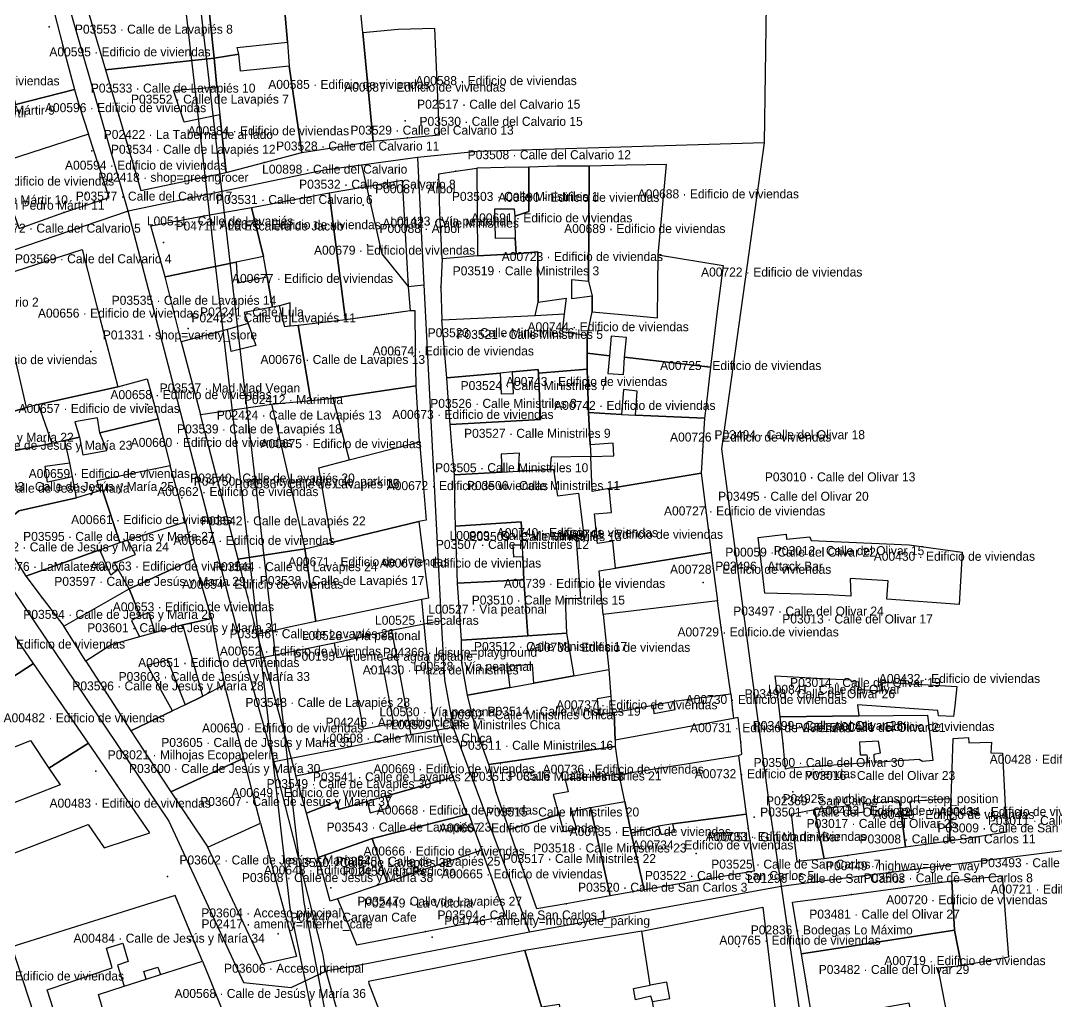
# Model space of a CAD drawing. Header units: metres. Extents: x 436207 to 441321, y 4465685 to 4475088.
# Drawn here: x 440342.7 to 440515.3, y 4473526.3 to 4473689.7 of the extents above; entities that cross this region are included whole.
import ezdxf

# ---------------------------------------------------------------- set-up
doc = ezdxf.new("R2010")
doc.units = ezdxf.units.M
for name, color, linetype, true_color in [('G_A_EDI', 7, 'CONTINUOUS', 0xa4a4a4), ('G_A_EQU', 7, 'CONTINUOUS', 0x8e5aa4), ('G_A_VER', 7, 'CONTINUOUS', 0x4d745d), ('G_L_ACC', 7, 'CONTINUOUS', 0xe68241), ('G_L_INF', 7, 'CONTINUOUS', 0x777777), ('G_L_TRA', 7, 'CONTINUOUS', 0x376b91), ('G_L_VIA', 7, 'CONTINUOUS', 0x555555), ('G_P_COM', 7, 'CONTINUOUS', 0xce3b37), ('G_P_EQU', 7, 'CONTINUOUS', 0x8e5aa4), ('G_P_MOB', 7, 'CONTINUOUS', 0x268c9e), ('G_P_PAT', 7, 'CONTINUOUS', 0xa63603), ('G_P_TRA', 7, 'CONTINUOUS', 0x376b91), ('G_P_UMB', 7, 'CONTINUOUS', 0x9e6a39), ('G_P_VER', 7, 'CONTINUOUS', 0x4d745d), ('G_P_VIA', 7, 'CONTINUOUS', 0x555555), ('T_A_EDI', 7, 'CONTINUOUS', 0xa4a4a4), ('T_A_VER', 7, 'CONTINUOUS', 0x4d745d), ('T_L_ACC', 7, 'CONTINUOUS', 0xe68241), ('T_L_INF', 7, 'CONTINUOUS', 0x777777), ('T_L_VIA', 7, 'CONTINUOUS', 0x555555), ('T_P_COM', 7, 'CONTINUOUS', 0xce3b37), ('T_P_EQU', 7, 'CONTINUOUS', 0x8e5aa4), ('T_P_MOB', 7, 'CONTINUOUS', 0x268c9e), ('T_P_PAT', 7, 'CONTINUOUS', 0xa63603), ('T_P_TRA', 7, 'CONTINUOUS', 0x376b91), ('T_P_UMB', 7, 'CONTINUOUS', 0x9e6a39), ('T_P_VER', 7, 'CONTINUOUS', 0x4d745d), ('T_P_VIA', 7, 'CONTINUOUS', 0x555555)]:
    doc.layers.add(name, color=color, linetype=linetype, true_color=true_color)

msp = doc.modelspace()

# ---------------------------------------------------------------- linework, layer by layer
at = {"layer": 'G_A_EDI'}
for points in [[(440379.03, 4473684.11), (440378.74, 4473685.23), (440387.15, 4473686.14), (440386.57, 4473692.49), (440386.53, 4473693.61), (440383.98, 4473693.41), (440383.85, 4473695.73), (440386.85, 4473695.93), (440385.55, 4473709.19), (440379.39, 4473709.1), (440372.16, 4473708.99), (440373.81, 4473694.75), (440376.8, 4473695.09), (440377, 4473692.11), (440374.03, 4473691.87), (440374.94, 4473683.46)], [(440389.56, 4473667.71), (440395.63, 4473668.7), (440401.44, 4473669.64), (440399.7, 4473687.66), (440399.15, 4473693.37), (440394.86, 4473693.03), (440394.74, 4473695.5), (440390.82, 4473695), (440390.96, 4473692.69), (440386.57, 4473692.49), (440387.15, 4473686.14), (440387.42, 4473682.1)], [(440347.79, 4473692.85), (440349.72, 4473685.53), (440351.65, 4473678.2), (440341.9, 4473675.74), (440339.19, 4473685.31), (440338.76, 4473687.5), (440341.24, 4473688.19), (440340.41, 4473690.85)], [(440401.44, 4473669.64), (440407.14, 4473670.17), (440412.48, 4473670.67), (440411.94, 4473683.24), (440411.72, 4473688.41), (440405.56, 4473688.23), (440399.7, 4473687.66)], [(440356.82, 4473681.51), (440359.06, 4473673.87), (440362.71, 4473661.41), (440376.93, 4473664.38), (440375.86, 4473674.02), (440369.92, 4473672.81), (440368.17, 4473678.06), (440375.36, 4473678.65), (440374.94, 4473683.46)], [(440376.93, 4473664.38), (440383.25, 4473666.06), (440389.56, 4473667.71), (440387.42, 4473682.1), (440379.31, 4473681.26), (440379.03, 4473684.11), (440374.94, 4473683.46), (440375.36, 4473678.65), (440375.86, 4473674.02)], [(440351.65, 4473678.2), (440352.37, 4473675.71), (440353.99, 4473670.81), (440338.47, 4473665.79), (440336.68, 4473670.59), (440335.37, 4473674.08), (440340.94, 4473675.48), (440341.9, 4473675.74)], [(440342.44, 4473655.05), (440349.86, 4473657.71), (440357.45, 4473660.21), (440355.72, 4473665.51), (440353.99, 4473670.81), (440338.47, 4473665.79)], [(440450.32, 4473665.74), (440443.62, 4473665.61), (440437.42, 4473665.46), (440437.32, 4473646.3), (440437.92, 4473643.77), (440437.94, 4473641.2), (440445.89, 4473640.44), (440448.81, 4473640.16), (440448.93, 4473650.7)], [(440418.8, 4473650.52), (440412.92, 4473650.02), (440412.54, 4473657.66), (440412.34, 4473664.17), (440415.17, 4473664.61), (440418.68, 4473665.12)], [(440427.37, 4473665.31), (440423.29, 4473665.22), (440418.68, 4473665.12), (440418.8, 4473650.52), (440425.24, 4473650.85), (440425.09, 4473653.45), (440421.81, 4473653.4), (440421.71, 4473658.32), (440424.89, 4473658.32), (440425.05, 4473657.1), (440427.38, 4473657.92)], [(440437.42, 4473665.46), (440432.03, 4473665.43), (440427.37, 4473665.31), (440427.38, 4473657.92), (440425.05, 4473657.1), (440425, 4473656.08), (440425.09, 4473653.45), (440425.24, 4473650.85), (440428.87, 4473651.16), (440428.9, 4473642.81), (440433.57, 4473643.47), (440433.26, 4473640.83), (440432.92, 4473637.89), (440437.1, 4473637.21), (440437.94, 4473641.2), (440437.92, 4473643.77), (440434.52, 4473643.37), (440434.54, 4473646.54), (440437.32, 4473646.3)], [(440381.16, 4473658.59), (440387.08, 4473659.69), (440394.11, 4473661), (440396.81, 4473639.85), (440388.92, 4473638.92), (440387.58, 4473638.77), (440387.6, 4473642.66), (440385.82, 4473642.19), (440384.66, 4473641.97), (440383.73, 4473647.02), (440383.15, 4473650.38)], [(440366.74, 4473646.99), (440364.36, 4473655.53), (440373.25, 4473657.15), (440381.16, 4473658.59), (440383.15, 4473650.38), (440378.57, 4473649.47)], [(440331.07, 4473644.47), (440339.73, 4473647.27), (440352.95, 4473651.57), (440355.84, 4473640.35), (440358.85, 4473628.68), (440345.66, 4473625.75), (440343.67, 4473625.25), (440341.16, 4473636.11), (440329.95, 4473635.67), (440331.36, 4473640.3)], [(440412.92, 4473650.02), (440412.67, 4473645.26), (440412.88, 4473639.83), (440428.41, 4473640.58), (440428.9, 4473642.81), (440428.87, 4473651.16), (440425.24, 4473650.85), (440418.8, 4473650.52)], [(440459.74, 4473648.92), (440458.71, 4473640.85), (440457.62, 4473631.98), (440443.32, 4473633.6), (440443.64, 4473636.88), (440441.09, 4473637.12), (440440.78, 4473633.84), (440437.08, 4473634.3), (440437.1, 4473637.21), (440437.94, 4473641.2), (440445.89, 4473640.44), (440448.81, 4473640.16), (440448.93, 4473650.7)], [(440369.43, 4473636.19), (440369.13, 4473637.43), (440366.74, 4473646.99), (440378.57, 4473649.47), (440378.81, 4473646.03), (440383.73, 4473647.02), (440384.66, 4473641.97), (440379.93, 4473641.06), (440380.57, 4473639.21), (440377.16, 4473638.22)], [(440323.95, 4473619.4), (440343.67, 4473625.25), (440341.16, 4473636.11), (440329.95, 4473635.67), (440331.36, 4473640.3), (440331.07, 4473644.47), (440317.59, 4473640.05), (440304.34, 4473635.7)], [(440384.49, 4473625.78), (440391.05, 4473626.41), (440388.92, 4473638.92), (440387.58, 4473638.77), (440386.71, 4473638.66), (440385.82, 4473642.19), (440384.66, 4473641.97), (440379.93, 4473641.06), (440380.57, 4473639.21), (440381.85, 4473635.57), (440377.78, 4473634.57), (440377.16, 4473638.22), (440369.43, 4473636.19), (440372.62, 4473624.08)], [(440408.58, 4473628.87), (440408.5, 4473634.95), (440408.42, 4473641.37), (440407.58, 4473641.34), (440396.81, 4473639.85), (440388.92, 4473638.92), (440391.05, 4473626.41), (440394.71, 4473626.77)], [(440413.67, 4473630.2), (440413.3, 4473634.67), (440412.88, 4473639.83), (440428.41, 4473640.58), (440433.26, 4473640.83), (440432.92, 4473637.89), (440437.1, 4473637.21), (440437.08, 4473634.3), (440437.07, 4473631.62), (440428.99, 4473630.96), (440428.94, 4473631.55), (440424.63, 4473631.15), (440422.6, 4473630.95)], [(440457.62, 4473631.98), (440456.9, 4473625.57), (440456.65, 4473623.43), (440445.11, 4473623.98), (440445.4, 4473627.93), (440443.15, 4473628.24), (440442.82, 4473624.07), (440437.31, 4473624.39), (440437.07, 4473631.62), (440437.08, 4473634.3), (440440.78, 4473633.84), (440440.5, 4473630.89), (440443.14, 4473630.72), (440443.32, 4473633.6)], [(440414.26, 4473622.39), (440413.99, 4473626.14), (440413.67, 4473630.2), (440422.6, 4473630.95), (440422.75, 4473627.51), (440424.82, 4473627.58), (440424.63, 4473631.15), (440428.94, 4473631.55), (440428.99, 4473630.96), (440429.32, 4473623.26)], [(440414.95, 4473614.03), (440414.57, 4473618.18), (440414.26, 4473622.39), (440429.32, 4473623.26), (440428.99, 4473630.96), (440437.07, 4473631.62), (440437.31, 4473624.39), (440437.59, 4473619.03), (440437.69, 4473617.05), (440431.06, 4473616.93), (440430.88, 4473614.88), (440425.62, 4473614.6), (440425.78, 4473617.61), (440422.75, 4473617.46), (440422.87, 4473614.46)], [(440358.85, 4473628.68), (440363.74, 4473630.01), (440365.59, 4473623.36), (440355.89, 4473621.03), (440355.46, 4473623.51), (440351.72, 4473622.82), (440352.49, 4473620.28), (440350.03, 4473619.71), (440347.93, 4473619.21), (440345.66, 4473625.75)], [(440409.16, 4473619.49), (440408.93, 4473623.17), (440408.58, 4473628.87), (440394.71, 4473626.77), (440397.44, 4473616.49)], [(440323.95, 4473619.4), (440327.4, 4473616.19), (440330.29, 4473613.52), (440333.59, 4473616.58), (440347.93, 4473619.21), (440345.66, 4473625.75), (440343.67, 4473625.25)], [(440378.94, 4473599.94), (440376.37, 4473609.75), (440373.36, 4473621.23), (440372.62, 4473624.08), (440384.49, 4473625.78), (440387.76, 4473611.69), (440390.06, 4473601.67)], [(440456.65, 4473623.43), (440456.29, 4473617.95), (440456.06, 4473614.3), (440440.77, 4473611.73), (440437.91, 4473611.24), (440437.69, 4473617.05), (440441.54, 4473617.16), (440441.44, 4473619.29), (440437.59, 4473619.03), (440437.31, 4473624.39), (440442.82, 4473624.07), (440445.11, 4473623.98)], [(440365.59, 4473623.36), (440366.74, 4473618.91), (440367.61, 4473615.53), (440355.37, 4473613.03), (440355.82, 4473611.33), (440352.01, 4473610.19), (440351.32, 4473613.7), (440350.88, 4473615.99), (440350.03, 4473619.71), (440352.49, 4473620.28), (440353.05, 4473617.34), (440357.04, 4473618.09), (440355.89, 4473621.03)], [(440330.29, 4473613.52), (440334.35, 4473609.32), (440338.63, 4473604.89), (440342.39, 4473607.99), (440352.01, 4473610.19), (440351.32, 4473613.7), (440347.13, 4473612.77), (440346.76, 4473615.44), (440350.88, 4473615.99), (440350.03, 4473619.71), (440347.93, 4473619.21), (440333.59, 4473616.58)], [(440394.53, 4473602.74), (440392.39, 4473615.2), (440397.44, 4473616.49), (440409.16, 4473619.49), (440409.74, 4473612.45), (440410.24, 4473606.46), (440409.05, 4473606.21)], [(440359.21, 4473602.71), (440360.47, 4473603.11), (440370.15, 4473606.2), (440368.92, 4473610.73), (440367.61, 4473615.53), (440355.37, 4473613.03), (440355.82, 4473611.33), (440356.34, 4473611.45)], [(440415.12, 4473605.47), (440415.04, 4473609.48), (440414.95, 4473614.03), (440422.87, 4473614.46), (440425.62, 4473614.6), (440430.88, 4473614.88), (440431.47, 4473614.91), (440432.11, 4473610.49), (440435.64, 4473610.97), (440436.55, 4473603.93), (440435.19, 4473603.89), (440435.96, 4473593.39), (440433.4, 4473593.36), (440433.63, 4473587.64), (440427.21, 4473587.18), (440426.53, 4473596.53), (440426.34, 4473600.39), (440426.3, 4473602.32), (440426.1, 4473606.17)], [(440456.06, 4473614.3), (440456.91, 4473607.69), (440457.76, 4473601.07), (440441.81, 4473598.48), (440441.37, 4473602.97), (440438.83, 4473602.58), (440438.29, 4473607.53), (440441.14, 4473607.72), (440440.77, 4473611.73)], [(440338.63, 4473604.89), (440341.09, 4473601), (440343.54, 4473597.1), (440355.87, 4473601.51), (440359.21, 4473602.71), (440356.34, 4473611.45), (440355.82, 4473611.33), (440352.01, 4473610.19), (440342.39, 4473607.99)], [(440370.15, 4473606.2), (440370.73, 4473603.59), (440371.53, 4473599.96), (440360.78, 4473595.02), (440358.91, 4473598.22), (440358.33, 4473599.33), (440361.81, 4473600.73), (440360.47, 4473603.11)], [(440391.85, 4473589.57), (440390.06, 4473601.67), (440394.53, 4473602.74), (440409.05, 4473606.21), (440409.87, 4473599.67), (440410.65, 4473593.44), (440409.55, 4473593.26)], [(440415.46, 4473595.95), (440415.32, 4473600.98), (440415.12, 4473605.47), (440426.1, 4473606.17), (440426.3, 4473602.32), (440424.7, 4473602.27), (440424.81, 4473600.34), (440426.34, 4473600.39), (440426.53, 4473596.53)], [(440466.7, 4473594.28), (440466.18, 4473598.63), (440465.58, 4473603.57), (440470.22, 4473604.11), (440470.29, 4473603.27), (440474.17, 4473603.66), (440474.39, 4473603.08), (440490.74, 4473602.33), (440499.59, 4473601.1), (440499.08, 4473592.38), (440487.03, 4473593.31), (440487.25, 4473596.35), (440480.92, 4473596.74), (440481, 4473593.78), (440477.18, 4473594.04)], [(440391.85, 4473589.57), (440387.63, 4473588.69), (440382.09, 4473587.39), (440380.52, 4473593.65), (440378.94, 4473599.94), (440390.06, 4473601.67)], [(440343.54, 4473597.1), (440346.28, 4473593.51), (440349.88, 4473588.79), (440360.78, 4473595.02), (440358.91, 4473598.22), (440357.72, 4473597.31), (440355.87, 4473601.51)], [(440360.78, 4473595.02), (440371.53, 4473599.96), (440372.72, 4473595.96), (440374.46, 4473590.1), (440369.68, 4473589.04), (440365.11, 4473587.74), (440364.01, 4473591.03), (440362.58, 4473590.52)], [(440457.76, 4473601.07), (440458.1, 4473598.38), (440458.78, 4473592.99), (440439.73, 4473590.72), (440439.09, 4473598.04), (440441.81, 4473598.48)], [(440416.14, 4473586.46), (440415.85, 4473590.4), (440415.46, 4473595.95), (440426.53, 4473596.53), (440427.21, 4473587.18)], [(440353.55, 4473582.97), (440351.77, 4473585.79), (440349.88, 4473588.79), (440360.78, 4473595.02), (440362.58, 4473590.52), (440361.13, 4473589.75), (440362.46, 4473587), (440357.76, 4473585.68)], [(440344.82, 4473582.58), (440341.12, 4473588.01), (440337.51, 4473593.32), (440330.38, 4473589.86), (440332.28, 4473587.04), (440325.34, 4473583.54), (440324.08, 4473586.67), (440322.93, 4473586.23), (440319.31, 4473584.9), (440317.48, 4473584.21), (440322.17, 4473572.19), (440328.76, 4473574.7), (440327.69, 4473577.41), (440336.11, 4473581.4), (440338.22, 4473578.29)], [(440439.73, 4473590.72), (440440.71, 4473581.6), (440441.05, 4473577.06), (440441.25, 4473574.38), (440441.56, 4473574.43), (440448.06, 4473575.65), (440451.51, 4473576.29), (440461.01, 4473577.5), (440459.42, 4473588.56), (440458.78, 4473592.99)], [(440369.68, 4473589.04), (440374.46, 4473590.1), (440375.49, 4473584.79), (440376.63, 4473579.01), (440373.02, 4473577.14)], [(440370.09, 4473575.71), (440373.02, 4473577.14), (440369.68, 4473589.04), (440365.11, 4473587.74), (440362.46, 4473587), (440357.76, 4473585.68), (440353.55, 4473582.97), (440357, 4473577.65), (440361.06, 4473571.38), (440367.96, 4473574.67), (440363.75, 4473582.31), (440367.15, 4473583.19)], [(440417.16, 4473577.3), (440416.22, 4473582.66), (440416.14, 4473586.46), (440427.21, 4473587.18), (440433.63, 4473587.64), (440434.88, 4473580.54), (440428.21, 4473579.32), (440427.97, 4473582.39), (440423.75, 4473582.06), (440424.18, 4473578.59)], [(440353.98, 4473569.27), (440349.29, 4473576.09), (440344.82, 4473582.58), (440338.22, 4473578.29), (440340.06, 4473575.62), (440329.9, 4473571.8), (440328.76, 4473574.7), (440322.17, 4473572.19), (440327.66, 4473558.2), (440334.99, 4473560.79), (440333.19, 4473565.3), (440344.3, 4473569.74), (440347.38, 4473565.14)], [(440420.71, 4473565.72), (440418.47, 4473571.87), (440417.16, 4473577.3), (440424.18, 4473578.59), (440428.21, 4473579.32), (440434.88, 4473580.54), (440440.71, 4473581.6), (440441.05, 4473577.06), (440438.72, 4473576.68), (440438.98, 4473574.01), (440441.25, 4473574.38), (440441.56, 4473574.43), (440441.72, 4473569.79), (440441.76, 4473568.76)], [(440469.26, 4473573.69), (440468.9, 4473576.65), (440468.43, 4473580.51), (440477.33, 4473580.03), (440480.99, 4473579.84), (440481.06, 4473579.56), (440482.27, 4473579.54), (440482.25, 4473578.24), (440486.11, 4473578.02), (440486.28, 4473579.48), (440498.71, 4473578.72), (440498.36, 4473575.5), (440498.1, 4473573.73), (440495.63, 4473573.86), (440495.52, 4473574.72), (440482.11, 4473575.67), (440482.37, 4473573.83)], [(440379.86, 4473566.79), (440378.13, 4473573.34), (440376.63, 4473579.01), (440373.02, 4473577.14), (440370.09, 4473575.71), (440367.96, 4473574.67), (440361.06, 4473571.38), (440364.11, 4473566.67), (440367.68, 4473561.16)], [(440461.01, 4473577.5), (440461.31, 4473574.79), (440461.46, 4473573.42), (440441.72, 4473569.79), (440441.56, 4473574.43), (440448.06, 4473575.65), (440448.18, 4473574.25), (440451.72, 4473574.9), (440451.51, 4473576.29)], [(440441.72, 4473569.79), (440441.76, 4473568.76), (440442.44, 4473564.06), (440462.31, 4473567.25), (440462.87, 4473567.46), (440462.67, 4473569.49), (440462.27, 4473573.55), (440461.46, 4473573.42)], [(440470.82, 4473565.15), (440470.15, 4473564.94), (440469.72, 4473569.18), (440469.26, 4473573.69), (440482.37, 4473573.83), (440493.81, 4473573.95), (440494.69, 4473566.43), (440492.98, 4473566.23), (440492.43, 4473566.57), (440484.98, 4473566.09), (440484.91, 4473567.47), (440485.96, 4473567.66), (440485.62, 4473569.63), (440482.45, 4473569.46), (440482.58, 4473567.38), (440483.7, 4473567.37), (440483.9, 4473566.02)], [(440364.19, 4473554.33), (440358.73, 4473562.33), (440356.63, 4473565.4), (440353.98, 4473569.27), (440347.38, 4473565.14), (440349.28, 4473562.37), (440336.38, 4473557.34), (440334.99, 4473560.79), (440327.66, 4473558.2), (440333.05, 4473544.5), (440333.84, 4473544.72), (440340.39, 4473546.78), (440339.22, 4473550.05), (440353.93, 4473555.75), (440356.6, 4473551.86)], [(440390.3, 4473557.65), (440389.37, 4473560.94), (440388.54, 4473563.84), (440412.96, 4473568.97), (440413.88, 4473566.19), (440414.72, 4473563.65), (440403.54, 4473560.47), (440400.44, 4473559.6), (440395.67, 4473558.25), (440395.4, 4473559.61)], [(440506.94, 4473554.47), (440501.86, 4473553.66), (440497.46, 4473552.96), (440497.72, 4473560.1), (440498.09, 4473570.07), (440500.61, 4473570.26), (440500.66, 4473569.34), (440504.44, 4473569.46), (440504.36, 4473567.67), (440506.28, 4473567.64)], [(440424.11, 4473554.92), (440421.94, 4473561.08), (440420.71, 4473565.72), (440441.76, 4473568.76), (440442.44, 4473564.06), (440433.43, 4473563.23), (440433.93, 4473561.18), (440431.43, 4473560.76), (440432.37, 4473557.43)], [(440462.31, 4473567.25), (440462.82, 4473563.33), (440463.58, 4473557.44), (440451.36, 4473555.84), (440448.99, 4473555.45), (440444.4, 4473554.32), (440443.35, 4473559.59), (440442.44, 4473564.06)], [(440382.65, 4473555.95), (440381.66, 4473559.8), (440379.86, 4473566.79), (440367.68, 4473561.16), (440370.6, 4473556.83), (440373.87, 4473551.97)], [(440392.28, 4473550.27), (440391.66, 4473552.57), (440390.3, 4473557.65), (440395.4, 4473559.61), (440395.67, 4473558.25), (440400.44, 4473559.6), (440400.92, 4473557.69), (440404.13, 4473558.55), (440403.54, 4473560.47), (440414.72, 4473563.65), (440415.7, 4473561.02), (440417.04, 4473557.4), (440401.24, 4473553.4)], [(440440.9, 4473543.85), (440433.57, 4473542.54), (440428.69, 4473541.67), (440426.11, 4473549.08), (440424.11, 4473554.92), (440432.37, 4473557.43), (440433.14, 4473554.56), (440435.36, 4473554.95), (440434.39, 4473557.89), (440437.66, 4473558.55)], [(440446.6, 4473544.83), (440444.7, 4473544.5), (440440.9, 4473543.85), (440437.66, 4473558.55), (440443.35, 4473559.59), (440444.4, 4473554.32)], [(440490.13, 4473551.99), (440480.47, 4473550.59), (440476.55, 4473550.02), (440474.98, 4473558.26), (440480.78, 4473558.93), (440481.04, 4473557.56), (440483.29, 4473557.87), (440483.08, 4473559.23), (440488.68, 4473559.68), (440489.04, 4473559.73), (440489.46, 4473557.34)], [(440497.46, 4473552.96), (440493.45, 4473552.43), (440490.13, 4473551.99), (440489.46, 4473557.34), (440491.21, 4473557.37), (440490.9, 4473559.61), (440495.74, 4473559.95), (440497.72, 4473560.1)], [(440401.24, 4473553.4), (440417.04, 4473557.4), (440417.36, 4473557.46), (440418.22, 4473555.08), (440419.53, 4473551.44), (440403.73, 4473546.16)], [(440463.58, 4473557.44), (440463.91, 4473555.07), (440464.89, 4473547.96), (440455.75, 4473546.39), (440446.6, 4473544.83), (440444.4, 4473554.32), (440448.99, 4473555.45), (440449.41, 4473554.05), (440451.63, 4473554.59), (440451.36, 4473555.84)], [(440476.55, 4473550.02), (440472.07, 4473549.57), (440471.65, 4473553.17), (440471.14, 4473557.53), (440471.77, 4473557.65), (440474.98, 4473558.26)], [(440373.87, 4473551.97), (440382.65, 4473555.95), (440385.15, 4473546.66), (440388.62, 4473533.76), (440383.03, 4473532.48), (440377.55, 4473544.15)], [(440395.5, 4473543.35), (440394.24, 4473542.97), (440393.19, 4473546.87), (440392.28, 4473550.27), (440401.24, 4473553.4), (440403.73, 4473546.16)], [(440398.67, 4473535.69), (440410.14, 4473537.92), (440423.48, 4473540.52), (440421.02, 4473547.32), (440419.53, 4473551.44), (440403.73, 4473546.16), (440395.5, 4473543.35), (440396.8, 4473540.21)], [(440497.83, 4473546.35), (440500.57, 4473546.62), (440506.22, 4473547.2), (440507.28, 4473533.63), (440499.44, 4473532.21), (440498.29, 4473538.14)], [(440472.77, 4473534.18), (440472.09, 4473538.06), (440471.27, 4473542.78), (440481.14, 4473544.1), (440497.83, 4473546.35), (440498.29, 4473538.14)], [(440372.99, 4473532.97), (440370.78, 4473538.26), (440368.42, 4473543.91), (440341.22, 4473535.37), (440344.9, 4473524.12), (440346, 4473524.45), (440348.11, 4473525.1), (440347.07, 4473528.17), (440357.95, 4473531.86), (440357, 4473535.12), (440359.7, 4473535.98), (440360.62, 4473532.89), (440358.79, 4473532.32), (440359.95, 4473528.81), (440363.62, 4473529.98), (440363.23, 4473531.27), (440365.52, 4473531.95), (440365.96, 4473530.73)], [(440449.08, 4473519.83), (440447.95, 4473526.22), (440450.83, 4473526.72), (440450.33, 4473529.46), (440447.58, 4473528.96), (440446.21, 4473537.95), (440466.38, 4473541.96), (440468.58, 4473523.46)], [(440446.21, 4473537.95), (440426.71, 4473534.72), (440429.47, 4473525.34), (440432.4, 4473525.82), (440432.64, 4473524.13), (440430.02, 4473523.5), (440430.65, 4473521.46), (440434.86, 4473507.71), (440437.41, 4473507.97), (440450.44, 4473510.83), (440449.08, 4473519.83), (440447.95, 4473526.22), (440447.7, 4473527.12), (440445.13, 4473526.52), (440444.8, 4473528.4), (440447.58, 4473528.96)], [(440474.64, 4473523.1), (440473.67, 4473528.83), (440472.77, 4473534.18), (440498.29, 4473538.14), (440499.44, 4473532.21), (440495.49, 4473531.78), (440496.95, 4473524.34), (440495.87, 4473524.18), (440495.91, 4473522.41), (440491.61, 4473521.53), (440490.74, 4473525.95)], [(440339.5, 4473522.49), (440316.83, 4473515.81), (440315.38, 4473518.6), (440314.44, 4473520.42), (440311.87, 4473525.37), (440324.87, 4473530.14), (440326.32, 4473530.57), (440337.21, 4473534.1), (440341.22, 4473535.37), (440344.9, 4473524.12)], [(440426.71, 4473534.72), (440400.63, 4473529.58), (440400.72, 4473529.25), (440406.17, 4473514.96), (440410.91, 4473502.86), (440411.25, 4473502.94), (440421.47, 4473504.83), (440422.6, 4473505.16), (440418.72, 4473517.6), (440430.65, 4473521.46), (440430.02, 4473523.5), (440429.47, 4473525.34)], [(440377.32, 4473522.25), (440358.83, 4473516.48), (440358.49, 4473517.66), (440355.64, 4473527.44), (440359.95, 4473528.81), (440363.62, 4473529.98), (440365.96, 4473530.73), (440372.99, 4473532.97), (440374.57, 4473529.04), (440375.03, 4473527.86)]]:
    msp.add_lwpolyline(points, close=True, dxfattribs=at)
at = {"layer": 'G_A_EQU'}
msp.add_lwpolyline([(440374.94, 4473683.46), (440374.03, 4473691.87), (440373.81, 4473694.75), (440372.16, 4473708.99), (440360.28, 4473707.58), (440349.46, 4473706.29), (440356.82, 4473681.51)], close=True, dxfattribs=at)
at = {"layer": 'G_A_VER'}
for points in [[(440394.11, 4473661), (440400.29, 4473662.08), (440406.26, 4473663.12), (440407.28, 4473645.39), (440407.58, 4473641.34), (440402.53, 4473640.6), (440396.81, 4473639.85)], [(440382.09, 4473587.39), (440383.14, 4473583.58), (440387.75, 4473566.74), (440388.5, 4473564.01), (440388.54, 4473563.84), (440412.96, 4473568.97), (440412.16, 4473571.45), (440411.35, 4473573.93), (440409.94, 4473589.14), (440409.55, 4473593.26), (440391.85, 4473589.57), (440387.63, 4473588.69)]]:
    msp.add_lwpolyline(points, close=True, dxfattribs=at)
at = {"layer": 'G_L_ACC'}
for points in [[(440404.5, 4473588.05), (440394.97, 4473585.98)], [(440407.69, 4473570.66), (440397.15, 4473568.58)]]:
    msp.add_lwpolyline(points, dxfattribs=at)
at = {"layer": 'G_L_INF'}
for points in [[(440393.51, 4473531.28), (440393.03, 4473534.32), (440384.94, 4473566.18), (440380.12, 4473582.96), (440360.57, 4473657.93), (440346.04, 4473708.54), (440336.73, 4473767.96), (440337.62, 4473771.2), (440339.07, 4473773.51), (440340.84, 4473775.9)], [(440467.46, 4473760.89), (440467.3, 4473725.41), (440467.25, 4473715.61), (440466.58, 4473669.33), (440459.49, 4473618.33), (440467.64, 4473557.3), (440469.39, 4473545.41), (440491.28, 4473396.55), (440492.63, 4473391.34)], [(440255.92, 4473687.92), (440274.6, 4473660.22), (440286.5, 4473648.32), (440298.66, 4473636.99), (440334.47, 4473605.01), (440367.38, 4473556.32), (440379.81, 4473529.39), (440387.75, 4473528.58), (440393.51, 4473531.28)], [(440466.58, 4473669.33), (440418.79, 4473667.92), (440408.8, 4473666.87), (440399.47, 4473665.63), (440393.25, 4473664.79), (440360.57, 4473657.93), (440321.92, 4473644.77), (440298.66, 4473636.99)], [(440408.8, 4473666.87), (440409.88, 4473645.68), (440412.73, 4473589.7), (440413.3, 4473579.86), (440414.75, 4473571.9), (440427.46, 4473537.82)], [(440530.52, 4473553.14), (440474.88, 4473546.11), (440469.39, 4473545.41), (440427.46, 4473537.82), (440399.45, 4473532.36), (440393.51, 4473531.28)], [(440393.51, 4473531.28), (440395.99, 4473522.7), (440419.34, 4473461.45), (440440.66, 4473426.55), (440475.02, 4473389.35), (440481.29, 4473383.2)]]:
    msp.add_lwpolyline(points, dxfattribs=at)
at = {"layer": 'G_L_TRA'}
for points in [[(440310.12, 4474208.76), (440387.52, 4473541.87), (440392.51, 4473517.97)], [(440312.87, 4474208.43), (440389.87, 4473542.75), (440394.56, 4473518.38)]]:
    msp.add_lwpolyline(points, dxfattribs=at)
at = {"layer": 'G_L_VIA'}
for points in [[(440399.47, 4473665.63), (440400.29, 4473662.08), (440402.89, 4473650.82), (440407.28, 4473645.39), (440409.88, 4473645.68)], [(440412.73, 4473589.7), (440409.94, 4473589.14), (440404.5, 4473588.05)], [(440404.5, 4473588.05), (440405.29, 4473583.7), (440407.69, 4473570.66)], [(440394.97, 4473585.98), (440383.14, 4473583.58), (440380.12, 4473582.96)], [(440405.29, 4473583.7), (440402.82, 4473583.26), (440404.79, 4473572.56), (440399.79, 4473571.65), (440397.53, 4473583.9), (440395.43, 4473583.51), (440394.97, 4473585.98)], [(440414.75, 4473571.9), (440412.16, 4473571.45), (440407.69, 4473570.66)], [(440397.15, 4473568.58), (440387.75, 4473566.74), (440384.94, 4473566.18)]]:
    msp.add_lwpolyline(points, dxfattribs=at)
at = {"layer": 'G_P_COM'}
for p in [(440353.61, 4473660.85), (440354.37, 4473634.58), (440355.18, 4473564.61)]:
    msp.add_point(p, dxfattribs=at)
at = {"layer": 'G_P_EQU'}
for p in [(440347.45, 4473688.65), (440354.52, 4473667.99), (440366.49, 4473652.73), (440370.58, 4473638.4), (440363.84, 4473625.74), (440377.89, 4473623.8), (440369.53, 4473610.19), (440455.22, 4473550.92), (440394.36, 4473545.2), (440397.87, 4473539.91), (440370.81, 4473536.43), (440385.6, 4473537.55), (440411.27, 4473536.97), (440462.35, 4473535.43)]:
    msp.add_point(p, dxfattribs=at)
at = {"layer": 'G_P_MOB'}
for p in [(440386.16, 4473581.03), (440391.49, 4473570.05)]:
    msp.add_point(p, dxfattribs=at)
at = {"layer": 'G_P_PAT'}
msp.add_point((440406.74, 4473673.02), dxfattribs=at)
at = {"layer": 'G_P_TRA'}
for p in [(440464.89, 4473556.94), (440467.64, 4473557.3)]:
    msp.add_point(p, dxfattribs=at)
at = {"layer": 'G_P_UMB'}
for p in [(440349.72, 4473685.53), (440352.37, 4473675.71), (440359.06, 4473673.87), (440407.14, 4473670.17), (440395.63, 4473668.7), (440355.72, 4473665.51), (440383.25, 4473666.06), (440415.17, 4473664.61), (440387.08, 4473659.69), (440349.86, 4473657.71), (440373.25, 4473657.15), (440412.54, 4473657.66), (440412.67, 4473645.26), (440355.84, 4473640.35), (440369.13, 4473637.43), (440408.5, 4473634.95), (440413.3, 4473634.67), (440413.99, 4473626.14), (440408.93, 4473623.17), (440373.36, 4473621.23), (440366.74, 4473618.91), (440414.57, 4473618.18), (440456.29, 4473617.95), (440409.74, 4473612.45), (440368.92, 4473610.73), (440464.69, 4473610.92), (440376.37, 4473609.75), (440415.04, 4473609.48), (440456.91, 4473607.69), (440370.73, 4473603.59), (440415.32, 4473600.98), (440409.87, 4473599.67), (440458.1, 4473598.38), (440466.18, 4473598.63), (440372.72, 4473595.96), (440456.42, 4473596.05), (440346.28, 4473593.51), (440380.52, 4473593.65), (440415.85, 4473590.4), (440459.42, 4473588.56), (440467.59, 4473587.24), (440351.77, 4473585.79), (440375.49, 4473584.79), (440416.22, 4473582.66), (440357, 4473577.65), (440349.29, 4473576.09), (440468.9, 4473576.65), (440461.31, 4473574.79), (440378.13, 4473573.34), (440418.47, 4473571.87), (440462.67, 4473569.49), (440469.72, 4473569.18), (440364.11, 4473566.67), (440413.88, 4473566.19), (440358.73, 4473562.33), (440462.82, 4473563.33), (440389.37, 4473560.94), (440415.7, 4473561.02), (440421.94, 4473561.08), (440471.33, 4473561.16), (440381.66, 4473559.8), (440370.6, 4473556.83), (440418.22, 4473555.08), (440463.91, 4473555.07), (440501.86, 4473553.66), (440391.66, 4473552.57), (440471.65, 4473553.17), (440493.45, 4473552.43), (440480.47, 4473550.59), (440426.11, 4473549.08), (440367.13, 4473547.08), (440385.15, 4473546.66), (440393.19, 4473546.87), (440421.02, 4473547.32), (440500.57, 4473546.62), (440455.75, 4473546.39), (440377.55, 4473544.15), (440444.7, 4473544.5), (440481.14, 4473544.1), (440433.57, 4473542.54), (440396.8, 4473540.21), (440370.78, 4473538.26), (440410.14, 4473537.92), (440472.09, 4473538.06), (440374.57, 4473529.04), (440473.67, 4473528.83)]:
    msp.add_point(p, dxfattribs=at)
at = {"layer": 'G_P_VER'}
for p in [(440399.75, 4473658.94), (440400.47, 4473652.32), (440401.04, 4473581.69)]:
    msp.add_point(p, dxfattribs=at)
at = {"layer": 'G_P_VIA'}
msp.add_point((440474.88, 4473546.11), dxfattribs=at)

# ---------------------------------------------------------------- texts
at = {"layer": 'T_A_EDI'}
for s, p in [('A00595 · Edificio de viviendas', (440347.46, 4473683.75)), ('A00592 · Edificio de viviendas', (440322.29, 4473678.92)), ('A00585 · Edificio de viviendas', (440383.94, 4473678.33)), ('A00587 · Edificio de viviendas', (440396.59, 4473677.87)), ('A00588 · Edificio de viviendas', (440408.47, 4473678.96)), ('A00596 · Edificio de viviendas', (440346.72, 4473674.45)), ('A00584 · Edificio de viviendas', (440370.53, 4473670.6)), ('A00594 · Edificio de viviendas', (440350.07, 4473664.86)), ('A00593 · Edificio de viviendas', (440331.4, 4473662.22)), ('A00690 · Edificio de viviendas', (440422.24, 4473659.51)), ('A00688 · Edificio de viviendas', (440445.5, 4473660.08)), ('A00691 · Edificio de viviendas', (440417.74, 4473656.09)), ('A00678 · Edificio de viviendas', (440375.81, 4473654.95)), ('A00689 · Edificio de viviendas', (440433.25, 4473654.3)), ('A00679 · Edificio de viviendas', (440391.56, 4473650.7)), ('A00723 · Edificio de viviendas', (440422.84, 4473649.64)), ('A00722 · Edificio de viviendas', (440456.06, 4473647.06)), ('A00677 · Edificio de viviendas', (440377.89, 4473646)), ('A00656 · Edificio de viviendas', (440345.56, 4473640.21)), ('A00744 · Edificio de viviendas', (440427.14, 4473637.94)), ('A00674 · Edificio de viviendas', (440401.33, 4473633.91)), ('A00655 · Edificio de viviendas', (440328.56, 4473632.46)), ('A00676 · Calle de Lavapiés 13', (440382.64, 4473632.49)), ('A00725 · Edificio de viviendas', (440449.24, 4473631.48)), ('A00743 · Edificio de viviendas', (440423.55, 4473628.82)), ('A00658 · Edificio de viviendas', (440357.64, 4473626.63)), ('A00657 · Edificio de viviendas', (440342.33, 4473624.33)), ('A00742 · Edificio de viviendas', (440431.59, 4473624.83)), ('A00673 · Edificio de viviendas', (440404.6, 4473623.33)), ('A00726 · Edificio de viviendas', (440450.89, 4473619.56)), ('A00660 · Edificio de viviendas', (440361.02, 4473618.67)), ('A00675 · Edificio de viviendas', (440382.63, 4473618.46)), ('A00659 · Edificio de viviendas', (440344.01, 4473613.48)), ('A00662 · Edificio de viviendas', (440365.43, 4473610.47)), ('A00672 · Edificio de viviendas', (440403.68, 4473611.46)), ('A00727 · Edificio de viviendas', (440449.88, 4473607.25)), ('A00661 · Edificio de viviendas', (440351.09, 4473605.8)), ('A00740 · Edificio de viviendas', (440422.01, 4473603.63)), ('A00664 · Edificio de viviendas', (440368.15, 4473602.34)), ('A00741 · Edificio de viviendas', (440432.85, 4473603.35)), ('A00671 · Edificio de viviendas', (440387.26, 4473598.79)), ('A00670 · Edificio de viviendas', (440402.54, 4473598.56)), ('A00430 · Edificio de viviendas', (440484.84, 4473599.69)), ('A00663 · Edificio de viviendas', (440354.25, 4473598.06)), ('A00728 · Edificio de viviendas', (440450.89, 4473597.52)), ('A00654 · Edificio de viviendas', (440369.58, 4473595.03)), ('A00739 · Edificio de viviendas', (440423.21, 4473595.18)), ('A00653 · Edificio de viviendas', (440358.03, 4473591.27)), ('A00729 · Edificio de viviendas', (440452.13, 4473587.08)), ('A00481 · Edificio de viviendas', (440333.21, 4473585.06)), ('A00652 · Edificio de viviendas', (440375.87, 4473583.9)), ('A00738 · Edificio de viviendas', (440427.39, 4473584.52)), ('A00651 · Edificio de viviendas', (440362.26, 4473581.98)), ('A00432 · Edificio de viviendas', (440485.69, 4473579.33)), ('A00737 · Edificio de viviendas', (440431.91, 4473574.94)), ('A00730 · Edificio de viviendas', (440453.5, 4473575.83)), ('A00482 · Edificio de viviendas', (440339.83, 4473572.77)), ('A00650 · Edificio de viviendas', (440372.9, 4473571.08)), ('A00731 · Edificio de viviendas', (440454.23, 4473571.13)), ('A00431 · Edificio de viviendas', (440478.08, 4473571.32)), ('A00428 · Edificio de viviendas', (440504.16, 4473565.87)), ('A00669 · Edificio de viviendas', (440401.47, 4473564.29)), ('A00736 · Edificio de viviendas', (440429.66, 4473564.21)), ('A00732 · Edificio de viviendas', (440455.01, 4473563.46)), ('A00649 · Edificio de viviendas', (440377.82, 4473560.31)), ('A00483 · Edificio de viviendas', (440347.49, 4473558.55)), ('A00668 · Edificio de viviendas', (440402.02, 4473557.4)), ('A00433 · Edificio de viviendas', (440475.47, 4473557.35)), ('A00434 · Edificio de viviendas', (440495.64, 4473557.15)), ('A00429 · Edificio de viviendas', (440484.73, 4473556.66)), ('A00667 · Edificio de viviendas', (440412.38, 4473554.42)), ('A00735 · Edificio de viviendas', (440434.16, 4473553.82)), ('A00733 · Edificio de viviendas', (440456.82, 4473553)), ('A00666 · Edificio de viviendas', (440399.82, 4473550.57)), ('A00734 · Edificio de viviendas', (440444.57, 4473551.58)), ('A00648 · Edificio de viviendas', (440383.22, 4473547.41)), ('A00665 · Edificio de viviendas', (440412.78, 4473546.76)), ('A00721 · Edificio de viviendas', (440504.33, 4473544.24)), ('A00720 · Edificio de viviendas', (440486.91, 4473542.46)), ('A00484 · Calle de Jesús y María 34', (440351.48, 4473536.05)), ('A00765 · Edificio de viviendas', (440459.11, 4473535.71)), ('A00719 · Edificio de viviendas', (440486.6, 4473532.31)), ('A00401 · Edificio de viviendas', (440333.04, 4473529.75)), ('A00568 · Calle de Jesús y María 36', (440368.33, 4473526.84))]:
    msp.add_text(s, height=1.5, dxfattribs=at).set_placement(p)
at = {"layer": 'T_A_VER'}
for s, p in [('A00132 · Calle Ministriles', (440402.97, 4473655.2)), ('A01430 · Plaza de Ministriles', (440399.68, 4473580.75))]:
    msp.add_text(s, height=1.5, dxfattribs=at).set_placement(p)
at = {"layer": 'T_L_ACC'}
for s, p in [('L00525 · Escaleras', (440401.73, 4473589.02)), ('L00509 · Calle Ministriles Chica', (440404.42, 4473571.62))]:
    msp.add_text(s, height=1.5, dxfattribs=at).set_placement(p)
at = {"layer": 'T_L_INF'}
for s, p in [('L00515 · Calle de San Pedro Mártir', (440312.25, 4473673.57)), ('L00898 · Calle del Calvario', (440382.92, 4473664.2)), ('L00511 · Calle de Lavapiés', (440363.71, 4473655.57)), ('L00510 · Calle de Jesús y María', (440331.96, 4473611.04)), ('L00909 · Calle Ministriles', (440414.15, 4473603.16)), ('L00841 · Calle del Olivar', (440467.21, 4473577.52)), ('L01296 · Calle de San Carlos', (440463.73, 4473546.02))]:
    msp.add_text(s, height=1.5, dxfattribs=at).set_placement(p)
at = {"layer": 'T_L_VIA'}
for s, p in [('L01423 · Vía peatonal', (440404.26, 4473655.55)), ('L00527 · Vía peatonal', (440410.62, 4473590.87)), ('L00526 · Vía peatonal', (440389.54, 4473586.47)), ('L00528 · Vía peatonal', (440408.09, 4473581.35)), ('L00530 · Vía peatonal', (440402.46, 4473573.77)), ('L00902 · Calle Ministriles Chica', (440413.22, 4473573.28)), ('L00508 · Calle Ministriles Chica', (440393.04, 4473569.38))]:
    msp.add_text(s, height=1.5, dxfattribs=at).set_placement(p)
at = {"layer": 'T_P_COM'}
for s, p in [('P02418 · shop=greengrocer', (440355.61, 4473662.85)), ('P01331 · shop=variety_store', (440356.37, 4473636.58)), ('P02876 · LaMalatesta', (440337.25, 4473598)), ('P03021 · Milhojas Ecopapelería', (440357.18, 4473566.61))]:
    msp.add_text(s, height=1.5, dxfattribs=at).set_placement(p)
at = {"layer": 'T_P_EQU'}
for s, p in [('P02422 · La Taberna de al lado', (440356.52, 4473669.99)), ('P04711 · La Escalera de Jacob', (440368.49, 4473654.73)), ('P02241 · Café Lula', (440372.58, 4473640.4)), ('P03537 · Mad Mad Vegan', (440365.84, 4473627.74)), ('P02412 · Marimba', (440379.89, 4473625.8)), ('P04750 · amenity=motorcycle_parking', (440371.53, 4473612.19)), ('P00051 · Gin Martini Bar', (440457.22, 4473552.92)), ('P02456 · La Redicha', (440396.36, 4473547.2)), ('P02449 · La Victoria', (440399.87, 4473541.91)), ('P02417 · amenity=internet_cafe', (440372.81, 4473538.43)), ('P02447 · Caravan Cafe', (440387.6, 4473539.55)), ('P04746 · amenity=motorcycle_parking', (440413.27, 4473538.97)), ('P02836 · Bodegas Lo Máximo', (440464.35, 4473537.43))]:
    msp.add_text(s, height=1.5, dxfattribs=at).set_placement(p)
at = {"layer": 'T_P_MOB'}
for s, p in [('P00195 · Fuente de agua potable', (440388.16, 4473583.03)), ('P04246 · Aparcabicicletas', (440393.49, 4473572.05))]:
    msp.add_text(s, height=1.5, dxfattribs=at).set_placement(p)
at = {"layer": 'T_P_PAT'}
msp.add_text('P02517 · Calle del Calvario 15', height=1.5, dxfattribs=at).set_placement((440408.74, 4473675.02))
at = {"layer": 'T_P_TRA'}
for s, p in [('P02369 · San Carlos', (440466.89, 4473558.94)), ('P04925 · public_transport=stop_position', (440469.64, 4473559.3))]:
    msp.add_text(s, height=1.5, dxfattribs=at).set_placement(p)
at = {"layer": 'T_P_UMB'}
for s, p in [('P03553 · Calle de Lavapiés 8', (440351.72, 4473687.53)), ('P03533 · Calle de Lavapiés 10', (440354.37, 4473677.71)), ('P03552 · Calle de Lavapiés 7', (440361.06, 4473675.87)), ('P03580 · Calle de San Pedro Mártir 9', (440314.94, 4473674.03)), ('P03530 · Calle del Calvario 15', (440409.14, 4473672.17)), ('P03529 · Calle del Calvario 13', (440397.63, 4473670.7)), ('P03534 · Calle de Lavapiés 12', (440357.72, 4473667.51)), ('P03528 · Calle del Calvario 11', (440385.25, 4473668.06)), ('P03508 · Calle del Calvario 12', (440417.17, 4473666.61)), ('P03532 · Calle del Calvario 8', (440389.08, 4473661.69)), ('P03557 · Calle de San Pedro Mártir 10', (440315.99, 4473659.09)), ('P03577 · Calle del Calvario 7', (440351.86, 4473659.71)), ('P03531 · Calle del Calvario 6', (440375.25, 4473659.15)), ('P03503 · Calle Ministriles 1', (440414.54, 4473659.66)), ('P03559 · Calle de San Pedro Mártir 11', (440322.09, 4473658.19)), ('P03572 · Calle del Calvario 5', (440336.6, 4473654.37)), ('P03569 · Calle del Calvario 4', (440341.73, 4473649.27)), ('P03519 · Calle Ministriles 3', (440414.67, 4473647.26)), ('P03564 · Calle del Calvario 2', (440319.59, 4473642.05)), ('P03535 · Calle de Lavapiés 14', (440357.84, 4473642.35)), ('P02423 · Calle de Lavapiés 11', (440371.13, 4473639.43)), ('P03523 · Calle Ministriles 6', (440410.5, 4473636.95)), ('P03521 · Calle Ministriles 5', (440415.3, 4473636.67)), ('P03524 · Calle Ministriles 7', (440415.99, 4473628.14)), ('P03526 · Calle Ministriles 8', (440410.93, 4473625.17)), ('P02424 · Calle de Lavapiés 13', (440375.36, 4473623.23)), ('P03539 · Calle de Lavapiés 18', (440368.74, 4473620.91)), ('P03590 · Calle de Jesús y María 22', (440319.63, 4473619.52)), ('P03527 · Calle Ministriles 9', (440416.57, 4473620.18)), ('P03494 · Calle del Olivar 18', (440458.29, 4473619.95)), ('P03591 · Calle de Jesús y María 23', (440329.4, 4473618.19)), ('P03505 · Calle Ministriles 10', (440411.74, 4473614.45)), ('P03540 · Calle de Lavapiés 20', (440370.92, 4473612.73)), ('P03010 · Calle del Olivar 13', (440466.69, 4473612.92)), ('P03593 · Calle de Jesús y María 25', (440336.35, 4473611.32)), ('P03536 · Calle de Lavapiés 15', (440378.37, 4473611.75)), ('P03506 · Calle Ministriles 11', (440417.04, 4473611.48)), ('P03495 · Calle del Olivar 20', (440458.91, 4473609.69)), ('P03542 · Calle de Lavapiés 22', (440372.73, 4473605.59)), ('P03595 · Calle de Jesús y María 27', (440343.09, 4473603)), ('P03509 · Calle Ministriles 13', (440417.32, 4473602.98)), ('P03592 · Calle de Jesús y María 24', (440335.49, 4473601.25)), ('P03507 · Calle Ministriles 12', (440411.87, 4473601.67)), ('P00059 · Calle del Olivar 22', (440460.1, 4473600.38)), ('P03012 · Calle del Olivar 15', (440468.18, 4473600.63)), ('P03544 · Calle de Lavapiés 24', (440374.72, 4473597.96)), ('P03496 · Attack Bar', (440458.42, 4473598.05)), ('P03597 · Calle de Jesús y María 29', (440348.28, 4473595.51)), ('P03538 · Calle de Lavapiés 17', (440382.52, 4473595.65)), ('P03510 · Calle Ministriles 15', (440417.85, 4473592.4)), ('P03594 · Calle de Jesús y María 26', (440343.12, 4473590.01)), ('P03497 · Calle del Olivar 24', (440461.42, 4473590.56)), ('P03013 · Calle del Olivar 17', (440469.59, 4473589.24)), ('P03601 · Calle de Jesús y María 31', (440353.77, 4473587.79)), ('P03546 · Calle de Lavapiés 26', (440377.49, 4473586.79)), ('P03512 · Calle Ministriles 17', (440418.22, 4473584.66)), ('P03603 · Calle de Jesús y María 33', (440359, 4473579.65)), ('P03596 · Calle de Jesús y María 28', (440351.29, 4473578.09)), ('P03014 · Calle del Olivar 19', (440470.9, 4473578.65)), ('P03498 · Calle del Olivar 26', (440463.31, 4473576.79)), ('P03548 · Calle de Lavapiés 28', (440380.13, 4473575.34)), ('P03514 · Calle Ministriles 19', (440420.47, 4473573.87)), ('P03499 · Calle del Olivar 28', (440464.67, 4473571.49)), ('P03015 · Calle del Olivar 21', (440471.72, 4473571.18)), ('P03605 · Calle de Jesús y María 35', (440366.11, 4473568.67)), ('P03511 · Calle Ministriles 16', (440415.88, 4473568.19)), ('P03600 · Calle de Jesús y María 30', (440360.73, 4473564.33)), ('P03500 · Calle del Olivar 30', (440464.82, 4473565.33)), ('P03541 · Calle de Lavapiés 21', (440391.37, 4473562.94)), ('P03513 · Calle Ministriles 18', (440417.7, 4473563.02)), ('P03516 · Calle Ministriles 21', (440423.94, 4473563.08)), ('P03016 · Calle del Olivar 23', (440473.33, 4473563.16)), ('P03549 · Calle de Lavapiés 30', (440383.66, 4473561.8)), ('P03607 · Calle de Jesús y María 37', (440372.6, 4473558.83)), ('P03515 · Calle Ministriles 20', (440420.22, 4473557.08)), ('P03501 · Calle del Olivar 32', (440465.91, 4473557.07)), ('P03011 · Calle de San Carlos 15', (440503.86, 4473555.66)), ('P03543 · Calle de Lavapiés 23', (440393.66, 4473554.57)), ('P03017 · Calle del Olivar 25', (440473.65, 4473555.17)), ('P03009 · Calle de San Carlos 13', (440495.45, 4473554.43)), ('P03008 · Calle de San Carlos 11', (440482.47, 4473552.59)), ('P03518 · Calle Ministriles 23', (440428.11, 4473551.08)), ('P03602 · Calle de Jesús y María 32', (440369.13, 4473549.08)), ('P03550 · Calle de Lavapiés 32', (440387.15, 4473548.66)), ('P03545 · Calle de Lavapiés 25', (440395.19, 4473548.87)), ('P03517 · Calle Ministriles 22', (440423.02, 4473549.32)), ('P03525 · Calle de San Carlos 7', (440457.75, 4473548.39)), ('P03493 · Calle de San Carlos 12', (440502.57, 4473548.62)), ('P03608 · Calle de Jesús y María 38', (440379.55, 4473546.15)), ('P03522 · Calle de San Carlos 5', (440446.7, 4473546.5)), ('P03502 · Calle de San Carlos 8', (440483.14, 4473546.1)), ('P03520 · Calle de San Carlos 3', (440435.57, 4473544.54)), ('P03547 · Calle de Lavapiés 27', (440398.8, 4473542.21)), ('P03604 · Acceso principal', (440372.78, 4473540.26)), ('P03504 · Calle de San Carlos 1', (440412.14, 4473539.92)), ('P03481 · Calle del Olivar 27', (440474.09, 4473540.06)), ('P03606 · Acceso principal', (440376.57, 4473531.04)), ('P03482 · Calle del Olivar 29', (440475.67, 4473530.83))]:
    msp.add_text(s, height=1.5, dxfattribs=at).set_placement(p)
at = {"layer": 'T_P_VER'}
for s, p in [('P00087 · Árbol', (440401.75, 4473660.94)), ('P00088 · Árbol', (440402.47, 4473654.32)), ('P04366 · leisure=playground', (440403.04, 4473583.69))]:
    msp.add_text(s, height=1.5, dxfattribs=at).set_placement(p)
at = {"layer": 'T_P_VIA'}
msp.add_text('P00449 · highway=give_way', height=1.5, dxfattribs=at).set_placement((440476.88, 4473548.11))

doc.saveas('drawing.dxf')
